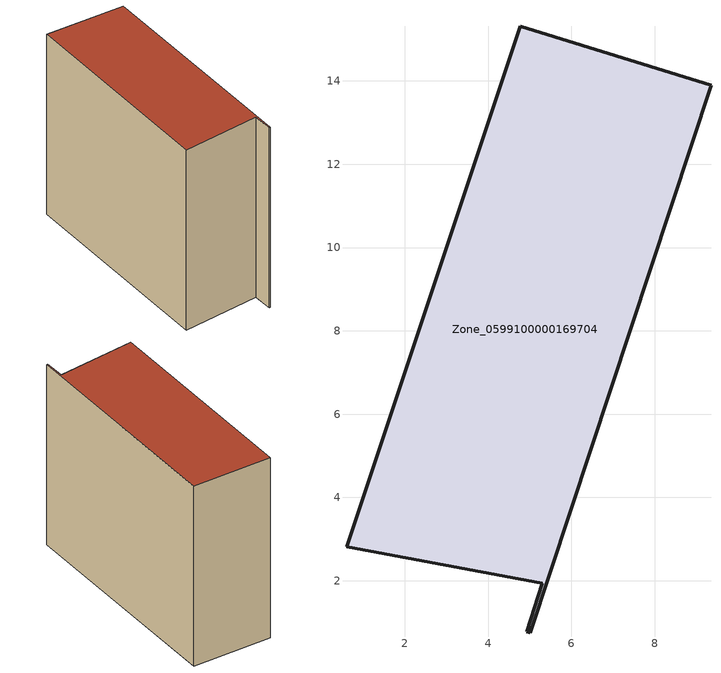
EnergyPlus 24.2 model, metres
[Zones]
Zone_0599100000169704
 floor ground (C_G): 5.3,1.94 0.6,2.81 4.77,15.31 9.35,13.89 5.01,0.75 4.93,0.78 z0
 wall outside (C_F): 5.01,0.75 9.35,13.89 4.77,15.31 0.6,2.81 5.3,1.94 4.93,0.78 5.01,0.75 z0:11.03
 roof outside (C_R): 5.3,1.94 4.93,0.78 5.01,0.75 9.35,13.89 4.77,15.31 0.6,2.81 z11.03
[BUILDING]
Pand.0599100000169704: North Axis=0; Terrain=City; Loads Convergence Tolerance Value=0.04; Temperature Convergence Tolerance Value=0.4; Solar Distribution=FullExterior; Maximum Number of Warmup Days=25; Minimum Number of Warmup Days=1
[Site:Location]
Rotterdam.The.Hague.AP_ZH_NLD Design_Conditions: Latitude=51.96; Longitude=4.45; Time Zone=1; Elevation=-4.5
[SITE:GROUNDTEMPERATURE:BUILDINGSURFACE]
18, 18, 18, 18, 18, 18, 18, 18, 18, 18, 18, 18
[MATERIAL] Thermal Absorptance=0.9; Solar Absorptance=0.7; Visible Absorptance=0.7
Name | Roughness | Thickness | Conductivity | Density | Specific Heat
G.TI.1946 | MediumSmooth | 0.15 | 1 | 540 | 1210
F.TI.1946 | Rough | 0.3 | 0.857143 | 1920 | 840
R.TI.1946 | MediumRough | 0.2 | 0.1 | 1500 | 1000
[CONSTRUCTION]
C_G: G.TI.1946
C_F: F.TI.1946
C_R: R.TI.1946
[ZONE]
Zone_0599100000169704: Type=1; Multiplier=1; Ceiling Height=Autocalculate; Volume=Autocalculate; Floor Area=autocalculate; Part of Total Floor Area=Yes
[ZONEINFILTRATION:DESIGNFLOWRATE]
Infil_Zone_0599100000169704: Zone or ZoneList or Space or SpaceList=Zone_0599100000169704; Schedule=AlwaysOn; Design Flow Rate Calculation Method=Flow/Area; Flow Rate per Floor Area=0.003; Constant Term Coefficient=1; Temperature Term Coefficient=0; Velocity Term Coefficient=0; Velocity Squared Term Coefficient=0
[HVACTEMPLATE:ZONE:IDEALLOADSAIRSYSTEM]
Zone_0599100000169704: Maximum Heating Supply Air Temperature=50; Minimum Cooling Supply Air Temperature=13; Maximum Heating Supply Air Humidity Ratio=0.0156; Minimum Cooling Supply Air Humidity Ratio=0.0077; Heating Limit=NoLimit; Cooling Limit=NoLimit; Dehumidification Control Type=ConstantSensibleHeatRatio; Cooling Sensible Heat Ratio=0.7; Dehumidification Setpoint=60; Humidification Control Type=None; Humidification Setpoint=30; Outdoor Air Method=None; Outdoor Air Flow Rate per Person=0.00944; Outdoor Air Flow Rate per Zone Floor Area=0; Outdoor Air Flow Rate per Zone=0; Demand Controlled Ventilation Type=None; Outdoor Air Economizer Type=NoEconomizer; Heat Recovery Type=None; Sensible Heat Recovery Effectiveness=0.7; Latent Heat Recovery Effectiveness=0.65
[ZONECONTROL:THERMOSTAT]
ThermostatControl_Zone_0599100000169704: Zone or ZoneList=Zone_0599100000169704; Control Type Schedule=DualSetpointControlType; Control 1=Thermostat_Zone_0599100000169704; Temperature Difference Between Cutout And Setpoint=0
[THERMOSTATSETPOINT:DUALSETPOINT]
Thermostat_Zone_0599100000169704: Heating Setpoint Temperature Schedule=HeatingSetpoint_Zone_0599100000169704; Cooling Setpoint Temperature Schedule=CoolingSetpoint_Zone_0599100000169704
[SCHEDULE:COMPACT]
HeatingSetpoint_Zone_0599100000169704: Through: 12/31, For: AllDays, Until: 24:00, 21
CoolingSetpoint_Zone_0599100000169704: Through: 12/31, For: AllDays, Until: 24:00, 24
DualSetpointControlType: Through: 12/31, For: AllDays, Until: 24:00, 4
AlwaysOn: Through: 12/31, For: AllDays, Until: 24:00, 1
